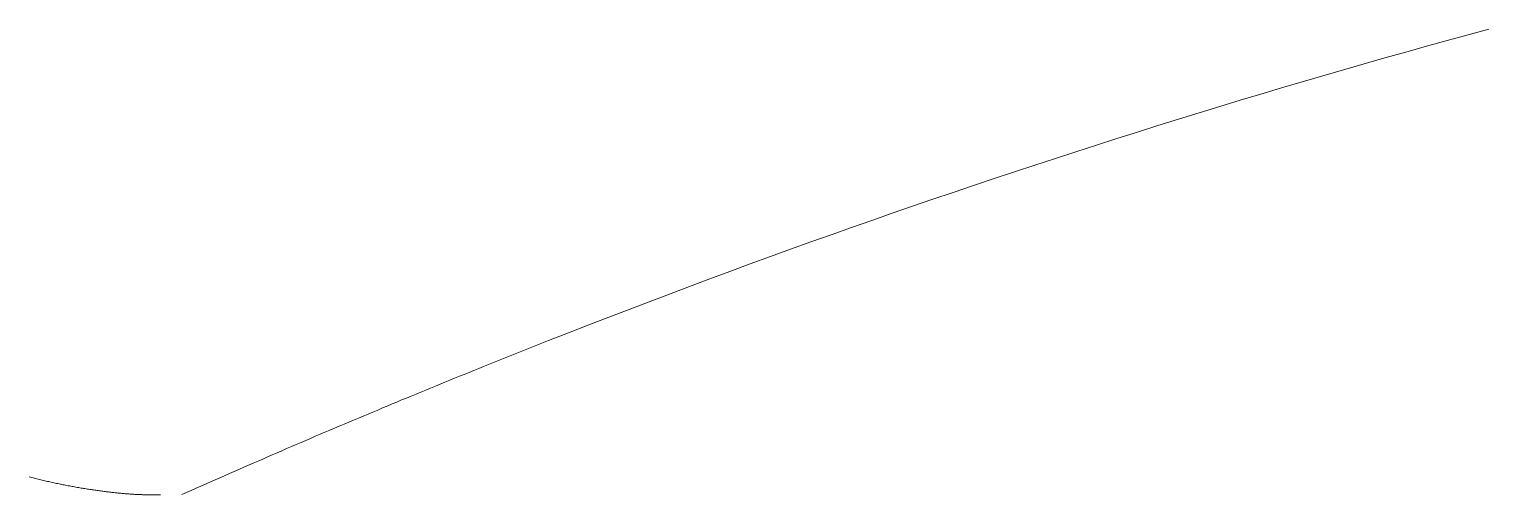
# Model space of a CAD drawing. Header units: millimetres. Extents: x -10563 to 10612, y -3613 to 6054.
# Drawn here: x -2956.65 to -2934.41, y -27 to -19.9 of the extents above; entities that cross this region are included whole.
import ezdxf

# ---------------------------------------------------------------- set-up
doc = ezdxf.new("R2010")
doc.units = ezdxf.units.MM
doc.header["$LTSCALE"] = 50
doc.layers.add('データ 001', color=14, linetype='Continuous')

# ---------------------------------------------------------------- blocks, each defined once
blk = doc.blocks.new('FcPack%d0')
at = {"layer": 'データ 001', "color": 1, "linetype": 'Continuous', "lineweight": 13}
for p, q in [((-36.928, -237.402), (-37.245, -237.489)), ((-37.878, -237.663), (-38.194, -237.752)), ((-37.562, -237.575), (-37.878, -237.663)), ((-37.245, -237.489), (-37.562, -237.575)), ((-38.51, -237.841), (-38.825, -237.931)), ((-38.194, -237.752), (-38.51, -237.841)), ((-39.456, -238.113), (-39.77, -238.205)), ((-39.141, -238.022), (-39.456, -238.113)), ((-38.825, -237.931), (-39.141, -238.022)), ((-40.085, -238.298), (-40.399, -238.392)), ((-39.77, -238.205), (-40.085, -238.298)), ((-41.027, -238.582), (-41.341, -238.678)), ((-40.714, -238.487), (-41.027, -238.582)), ((-40.399, -238.392), (-40.714, -238.487)), ((-41.655, -238.775), (-41.968, -238.872)), ((-41.341, -238.678), (-41.655, -238.775)), ((-42.281, -238.971), (-42.593, -239.07)), ((-41.968, -238.872), (-42.281, -238.971)), ((-42.906, -239.17), (-43.218, -239.27)), ((-42.593, -239.07), (-42.906, -239.17)), ((-43.842, -239.474), (-44.153, -239.577)), ((-43.53, -239.372), (-43.842, -239.474)), ((-43.218, -239.27), (-43.53, -239.372)), ((-44.464, -239.68), (-44.776, -239.785)), ((-44.153, -239.577), (-44.464, -239.68)), ((-45.086, -239.89), (-45.397, -239.996)), ((-44.776, -239.785), (-45.086, -239.89)), ((-45.707, -240.102), (-46.017, -240.21)), ((-45.397, -239.996), (-45.707, -240.102)), ((-46.327, -240.318), (-46.637, -240.427)), ((-46.017, -240.21), (-46.327, -240.318)), ((-46.946, -240.536), (-47.255, -240.647)), ((-46.637, -240.427), (-46.946, -240.536)), ((-47.564, -240.758), (-47.873, -240.87)), ((-47.255, -240.647), (-47.564, -240.758)), ((-48.181, -240.982), (-48.489, -241.096)), ((-47.873, -240.87), (-48.181, -240.982)), ((-48.797, -241.21), (-49.105, -241.325)), ((-48.489, -241.096), (-48.797, -241.21)), ((-49.412, -241.441), (-49.719, -241.557)), ((-49.105, -241.325), (-49.412, -241.441)), ((-50.026, -241.675), (-50.333, -241.793)), ((-49.719, -241.557), (-50.026, -241.675)), ((-50.64, -241.911), (-50.946, -242.031)), ((-50.333, -241.793), (-50.64, -241.911)), ((-50.946, -242.031), (-51.252, -242.151)), ((-51.558, -242.272), (-51.863, -242.394)), ((-51.252, -242.151), (-51.558, -242.272)), ((-52.316, -242.576), (-52.389, -242.605)), ((-52.242, -242.546), (-52.316, -242.576)), ((-52.168, -242.516), (-52.242, -242.546)), ((-51.863, -242.394), (-52.168, -242.516)), ((-52.83, -242.785), (-52.903, -242.815)), ((-52.756, -242.755), (-52.83, -242.785)), ((-52.683, -242.725), (-52.756, -242.755)), ((-52.609, -242.695), (-52.683, -242.725)), ((-52.536, -242.665), (-52.609, -242.695)), ((-52.463, -242.635), (-52.536, -242.665)), ((-52.389, -242.605), (-52.463, -242.635)), ((-53.416, -243.026), (-53.49, -243.056)), ((-53.343, -242.996), (-53.416, -243.026)), ((-53.27, -242.965), (-53.343, -242.996)), ((-53.196, -242.935), (-53.27, -242.965)), ((-53.123, -242.905), (-53.196, -242.935)), ((-53.05, -242.875), (-53.123, -242.905)), ((-52.976, -242.845), (-53.05, -242.875)), ((-52.903, -242.815), (-52.976, -242.845)), ((-53.929, -243.24), (-54.002, -243.27)), ((-53.855, -243.209), (-53.929, -243.24)), ((-53.782, -243.178), (-53.855, -243.209)), ((-53.709, -243.148), (-53.782, -243.178)), ((-53.636, -243.117), (-53.709, -243.148)), ((-53.563, -243.087), (-53.636, -243.117)), ((-53.49, -243.056), (-53.563, -243.087)), ((-54.44, -243.455), (-54.513, -243.486)), ((-54.367, -243.424), (-54.44, -243.455)), ((-54.294, -243.393), (-54.367, -243.424)), ((-54.221, -243.362), (-54.294, -243.393)), ((-54.148, -243.332), (-54.221, -243.362)), ((-54.075, -243.301), (-54.148, -243.332)), ((-54.002, -243.27), (-54.075, -243.301)), ((-54.95, -243.673), (-55.023, -243.704)), ((-54.878, -243.641), (-54.95, -243.673)), ((-54.805, -243.61), (-54.878, -243.641)), ((-54.732, -243.579), (-54.805, -243.61)), ((-54.659, -243.548), (-54.732, -243.579)), ((-54.586, -243.517), (-54.659, -243.548)), ((-54.513, -243.486), (-54.586, -243.517)), ((-55.46, -243.892), (-55.533, -243.924)), ((-55.387, -243.861), (-55.46, -243.892)), ((-55.315, -243.829), (-55.387, -243.861)), ((-55.242, -243.798), (-55.315, -243.829)), ((-55.169, -243.767), (-55.242, -243.798)), ((-55.096, -243.735), (-55.169, -243.767)), ((-55.023, -243.704), (-55.096, -243.735)), ((-55.969, -244.114), (-56.041, -244.146)), ((-55.896, -244.082), (-55.969, -244.114)), ((-55.824, -244.051), (-55.896, -244.082)), ((-55.751, -244.019), (-55.824, -244.051)), ((-55.678, -243.987), (-55.751, -244.019)), ((-55.606, -243.956), (-55.678, -243.987)), ((-55.533, -243.924), (-55.606, -243.956)), ((-59.144, -244.233), (-59.164, -244.228)), ((-59.124, -244.238), (-59.144, -244.233)), ((-59.105, -244.244), (-59.124, -244.238)), ((-59.085, -244.249), (-59.105, -244.244)), ((-59.065, -244.254), (-59.085, -244.249)), ((-59.045, -244.259), (-59.065, -244.254)), ((-59.026, -244.264), (-59.045, -244.259)), ((-59.006, -244.268), (-59.026, -244.264)), ((-58.986, -244.273), (-59.006, -244.268)), ((-58.966, -244.278), (-58.986, -244.273)), ((-58.947, -244.283), (-58.966, -244.278)), ((-58.927, -244.287), (-58.947, -244.283)), ((-58.907, -244.292), (-58.927, -244.287)), ((-58.887, -244.297), (-58.907, -244.292)), ((-58.867, -244.301), (-58.887, -244.297)), ((-58.848, -244.306), (-58.867, -244.301)), ((-58.828, -244.31), (-58.848, -244.306)), ((-58.808, -244.314), (-58.828, -244.31)), ((-58.788, -244.319), (-58.808, -244.314)), ((-58.769, -244.323), (-58.788, -244.319)), ((-58.749, -244.327), (-58.769, -244.323)), ((-58.729, -244.331), (-58.749, -244.327)), ((-58.709, -244.335), (-58.729, -244.331)), ((-58.689, -244.34), (-58.709, -244.335)), ((-58.67, -244.344), (-58.689, -244.34)), ((-58.65, -244.348), (-58.67, -244.344)), ((-58.63, -244.351), (-58.65, -244.348)), ((-58.61, -244.355), (-58.63, -244.351)), ((-58.591, -244.359), (-58.61, -244.355)), ((-58.571, -244.363), (-58.591, -244.359)), ((-58.551, -244.367), (-58.571, -244.363)), ((-58.531, -244.37), (-58.551, -244.367)), ((-56.477, -244.338), (-56.549, -244.37)), ((-56.404, -244.306), (-56.477, -244.338)), ((-56.332, -244.274), (-56.404, -244.306)), ((-56.259, -244.242), (-56.332, -244.274)), ((-56.187, -244.21), (-56.259, -244.242)), ((-56.114, -244.178), (-56.187, -244.21)), ((-56.041, -244.146), (-56.114, -244.178)), ((-58.511, -244.374), (-58.531, -244.37)), ((-58.492, -244.377), (-58.511, -244.374)), ((-58.472, -244.381), (-58.492, -244.377)), ((-58.452, -244.384), (-58.472, -244.381)), ((-58.432, -244.388), (-58.452, -244.384)), ((-58.413, -244.391), (-58.432, -244.388)), ((-58.393, -244.394), (-58.413, -244.391)), ((-58.373, -244.398), (-58.393, -244.394)), ((-58.354, -244.401), (-58.373, -244.398)), ((-58.334, -244.404), (-58.354, -244.401)), ((-58.315, -244.407), (-58.334, -244.404)), ((-58.296, -244.41), (-58.315, -244.407)), ((-58.277, -244.413), (-58.296, -244.41)), ((-58.258, -244.416), (-58.277, -244.413)), ((-58.239, -244.419), (-58.258, -244.416)), ((-58.221, -244.422), (-58.239, -244.419)), ((-58.202, -244.424), (-58.221, -244.422)), ((-58.184, -244.427), (-58.202, -244.424)), ((-58.165, -244.43), (-58.184, -244.427)), ((-58.147, -244.432), (-58.165, -244.43)), ((-58.129, -244.435), (-58.147, -244.432)), ((-58.111, -244.438), (-58.129, -244.435)), ((-58.093, -244.44), (-58.111, -244.438)), ((-58.076, -244.443), (-58.093, -244.44)), ((-58.058, -244.445), (-58.076, -244.443)), ((-58.04, -244.447), (-58.058, -244.445)), ((-58.023, -244.45), (-58.04, -244.447)), ((-58.006, -244.452), (-58.023, -244.45)), ((-57.989, -244.454), (-58.006, -244.452)), ((-57.972, -244.456), (-57.989, -244.454)), ((-57.955, -244.458), (-57.972, -244.456)), ((-57.938, -244.46), (-57.955, -244.458)), ((-57.921, -244.462), (-57.938, -244.46)), ((-57.905, -244.464), (-57.921, -244.462)), ((-57.888, -244.466), (-57.905, -244.464)), ((-57.872, -244.468), (-57.888, -244.466)), ((-57.856, -244.47), (-57.872, -244.468)), ((-57.84, -244.471), (-57.856, -244.47)), ((-57.824, -244.473), (-57.84, -244.471)), ((-57.808, -244.475), (-57.824, -244.473)), ((-57.792, -244.476), (-57.808, -244.475)), ((-57.777, -244.478), (-57.792, -244.476)), ((-57.761, -244.479), (-57.777, -244.478)), ((-57.746, -244.481), (-57.761, -244.479)), ((-57.73, -244.482), (-57.746, -244.481)), ((-57.715, -244.484), (-57.73, -244.482)), ((-57.7, -244.485), (-57.715, -244.484)), ((-57.685, -244.486), (-57.7, -244.485)), ((-57.67, -244.487), (-57.685, -244.486)), ((-57.656, -244.488), (-57.67, -244.487)), ((-57.641, -244.489), (-57.656, -244.488)), ((-57.627, -244.49), (-57.641, -244.489)), ((-57.612, -244.491), (-57.627, -244.49)), ((-57.598, -244.492), (-57.612, -244.491)), ((-57.584, -244.493), (-57.598, -244.492)), ((-57.57, -244.494), (-57.584, -244.493)), ((-57.556, -244.495), (-57.57, -244.494)), ((-57.543, -244.496), (-57.556, -244.495)), ((-57.529, -244.496), (-57.543, -244.496)), ((-57.515, -244.497), (-57.529, -244.496)), ((-57.502, -244.498), (-57.515, -244.497)), ((-57.489, -244.498), (-57.502, -244.498)), ((-57.476, -244.499), (-57.489, -244.498)), ((-57.463, -244.499), (-57.476, -244.499)), ((-57.45, -244.499), (-57.463, -244.499)), ((-57.437, -244.5), (-57.45, -244.499)), ((-57.424, -244.5), (-57.437, -244.5)), ((-57.412, -244.5), (-57.424, -244.5)), ((-57.399, -244.5), (-57.412, -244.5)), ((-57.387, -244.501), (-57.399, -244.5)), ((-57.375, -244.501), (-57.387, -244.501)), ((-57.362, -244.501), (-57.375, -244.501)), ((-57.35, -244.501), (-57.362, -244.501)), ((-57.339, -244.501), (-57.35, -244.501)), ((-57.327, -244.501), (-57.339, -244.501)), ((-57.315, -244.501), (-57.327, -244.501)), ((-57.304, -244.501), (-57.315, -244.501)), ((-57.292, -244.501), (-57.304, -244.501)), ((-57.281, -244.501), (-57.292, -244.501)), ((-57.27, -244.501), (-57.281, -244.501)), ((-57.259, -244.501), (-57.27, -244.501)), ((-57.248, -244.502), (-57.259, -244.501)), ((-57.237, -244.502), (-57.248, -244.502)), ((-57.226, -244.502), (-57.237, -244.502)), ((-57.216, -244.502), (-57.226, -244.502)), ((-57.205, -244.502), (-57.216, -244.502)), ((-57.195, -244.502), (-57.205, -244.502)), ((-57.185, -244.502), (-57.195, -244.502)), ((-57.174, -244.502), (-57.185, -244.502)), ((-57.164, -244.502), (-57.174, -244.502)), ((-56.766, -244.467), (-56.839, -244.499)), ((-56.694, -244.435), (-56.766, -244.467)), ((-56.622, -244.402), (-56.694, -244.435)), ((-56.549, -244.37), (-56.622, -244.402))]:
    blk.add_line(p, q, dxfattribs=at)

msp = doc.modelspace()

# ---------------------------------------------------------------- block references
at = {"layer": 'データ 001', "color": 1, "linetype": 'Continuous', "lineweight": 13}
msp.add_blockref('FcPack%d0', (-2897.485, 217.5), dxfattribs=at)

doc.saveas('drawing.dxf')
